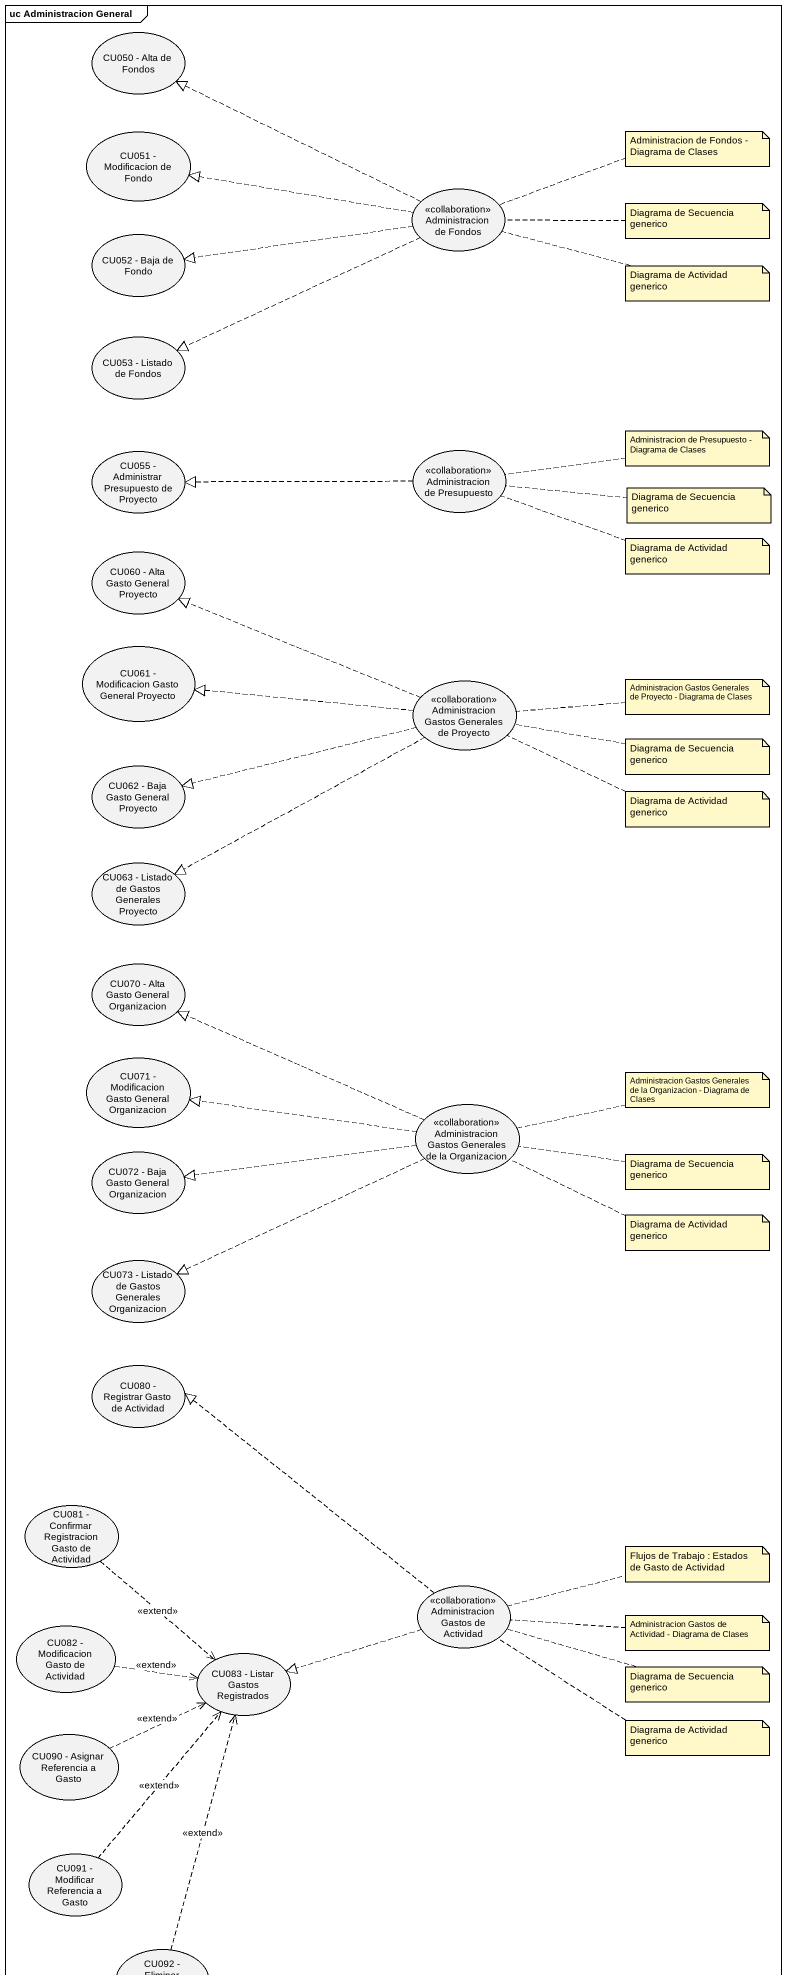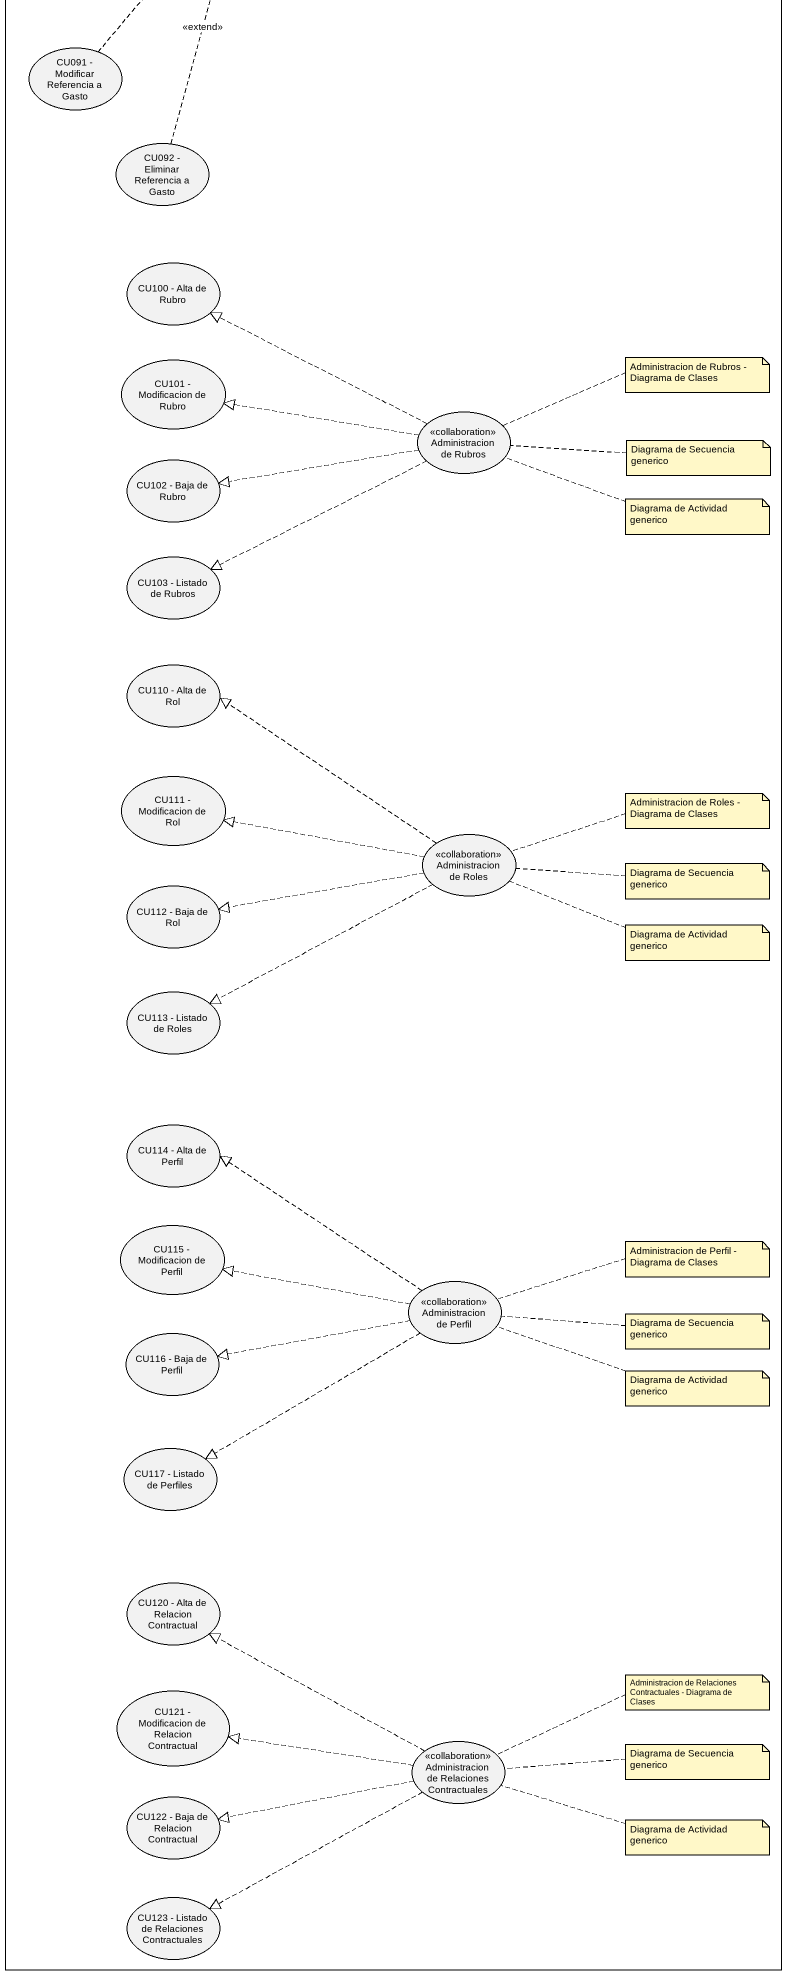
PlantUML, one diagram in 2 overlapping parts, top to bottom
@startuml
mainframe uc Administracion General
usecase "CU050 - Alta de Fondos" as CU050_Alta_de_Fondos
usecase "CU051 - Modificacion de Fondo" as CU051_Modificacion_de_Fondo
usecase "Administracion de Fondos" as Administracion_de_Fondos <<collaboration>>
usecase "CU052 - Baja de Fondo" as CU052_Baja_de_Fondo
usecase "CU053 - Listado de Fondos" as CU053_Listado_de_Fondos
usecase "CU055 - Administrar Presupuesto de Proyecto" as CU055_Administrar
usecase "Administracion de Presupuesto" as Administracion_de <<collaboration>>
usecase "CU060 - Alta Gasto General Proyecto" as CU060_Alta_Gasto_General
usecase "CU061 - Modificacion Gasto General Proyecto" as CU061_Modificacion_Gasto
usecase "Administracion Gastos Generales de Proyecto" as Administracion_Gastos <<collaboration>>
usecase "CU062 - Baja Gasto General Proyecto" as CU062_Baja_Gasto_General
usecase "CU063 - Listado de Gastos Generales Proyecto" as CU063_Listado_de_Gastos
usecase "CU070 - Alta Gasto General Organizacion" as CU070_Alta_Gasto_General
usecase "CU071 - Modificacion Gasto General Organizacion" as CU071_Modificacion_Gasto
usecase "Administracion Gastos Generales de la Organizacion" as Administracion_Gastos_2 <<collaboration>>
usecase "CU072 - Baja Gasto General Organizacion" as CU072_Baja_Gasto_General
usecase "CU073 - Listado de Gastos Generales Organizacion" as CU073_Listado_de_Gastos
usecase "CU080 - Registrar Gasto de Actividad" as CU080_Registrar_Gasto_de
usecase "CU081 - Confirmar Registracion Gasto de Actividad" as CU081_Confirmar
usecase "Administracion Gastos de Actividad" as Administracion_Gastos_de <<collaboration>>
usecase "CU082 - Modificacion Gasto de Actividad" as CU082_Modificacion_Gasto_de
usecase "CU083 - Listar Gastos Registrados" as CU083_Listar_Gastos
usecase "CU090 - Asignar Referencia a Gasto" as CU090_Asignar_Referencia_a
usecase "CU091 - Modificar Referencia a Gasto" as CU091_Modificar_Referencia
usecase "CU092 - Eliminar Referencia a Gasto" as CU092_Eliminar_Referencia_a
usecase "CU100 - Alta de Rubro" as CU100_Alta_de_Rubro
usecase "CU101 - Modificacion de Rubro" as CU101_Modificacion_de_Rubro
usecase "Administracion de Rubros" as Administracion_de_Rubros <<collaboration>>
usecase "CU102 - Baja de Rubro" as CU102_Baja_de_Rubro
usecase "CU103 - Listado de Rubros" as CU103_Listado_de_Rubros
usecase "CU110 - Alta de Rol" as CU110_Alta_de_Rol
usecase "CU111 - Modificacion de Rol" as CU111_Modificacion_de_Rol
usecase "Administracion de Roles" as Administracion_de_Roles <<collaboration>>
usecase "CU112 - Baja de Rol" as CU112_Baja_de_Rol
usecase "CU113 - Listado de Roles" as CU113_Listado_de_Roles
usecase "CU114 - Alta de Perfil" as CU114_Alta_de_Perfil
usecase "CU115 - Modificacion de Perfil" as CU115_Modificacion_de_Perfil
usecase "Administracion de Perfil" as Administracion_de_Perfil <<collaboration>>
usecase "CU116 - Baja de Perfil" as CU116_Baja_de_Perfil
usecase "CU117 - Listado de Perfiles" as CU117_Listado_de_Perfiles
usecase "CU120 - Alta de Relacion Contractual" as CU120_Alta_de_Relacion
usecase "CU121 - Modificacion de Relacion Contractual" as CU121_Modificacion_de
usecase "Administracion de Relaciones Contractuales" as Administracion_de_2 <<collaboration>>
usecase "CU122 - Baja de Relacion Contractual" as CU122_Baja_de_Relacion
usecase "CU123 - Listado de Relaciones Contractuales" as CU123_Listado_de_Relaciones
Administracion_de_Fondos .left.|> CU050_Alta_de_Fondos
Administracion_de_Fondos .left.|> CU051_Modificacion_de_Fondo
Administracion_de_Fondos .left.|> CU052_Baja_de_Fondo
Administracion_de_Fondos .left.|> CU053_Listado_de_Fondos
Administracion_de .left.|> CU055_Administrar
Administracion_Gastos .left.|> CU060_Alta_Gasto_General
Administracion_Gastos .left.|> CU061_Modificacion_Gasto
Administracion_Gastos .left.|> CU062_Baja_Gasto_General
Administracion_Gastos .left.|> CU063_Listado_de_Gastos
Administracion_Gastos_2 .left.|> CU070_Alta_Gasto_General
Administracion_Gastos_2 .left.|> CU071_Modificacion_Gasto
Administracion_Gastos_2 .left.|> CU072_Baja_Gasto_General
Administracion_Gastos_2 .left.|> CU073_Listado_de_Gastos
CU081_Confirmar ..> CU083_Listar_Gastos : <<extend>>
Administracion_Gastos_de .up.|> CU080_Registrar_Gasto_de
Administracion_Gastos_de .left.|> CU083_Listar_Gastos
CU082_Modificacion_Gasto_de .right.> CU083_Listar_Gastos : <<extend>>
CU090_Asignar_Referencia_a .right.> CU083_Listar_Gastos : <<extend>>
CU091_Modificar_Referencia .up.> CU083_Listar_Gastos : <<extend>>
CU092_Eliminar_Referencia_a .up.> CU083_Listar_Gastos : <<extend>>
Administracion_de_Rubros .left.|> CU100_Alta_de_Rubro
Administracion_de_Rubros .left.|> CU101_Modificacion_de_Rubro
Administracion_de_Rubros .left.|> CU102_Baja_de_Rubro
Administracion_de_Rubros .left.|> CU103_Listado_de_Rubros
Administracion_de_Roles .left.|> CU110_Alta_de_Rol
Administracion_de_Roles .left.|> CU111_Modificacion_de_Rol
Administracion_de_Roles .left.|> CU112_Baja_de_Rol
Administracion_de_Roles .left.|> CU113_Listado_de_Roles
Administracion_de_Perfil .left.|> CU114_Alta_de_Perfil
Administracion_de_Perfil .left.|> CU115_Modificacion_de_Perfil
Administracion_de_Perfil .left.|> CU116_Baja_de_Perfil
Administracion_de_Perfil .left.|> CU117_Listado_de_Perfiles
Administracion_de_2 .left.|> CU120_Alta_de_Relacion
Administracion_de_2 .left.|> CU121_Modificacion_de
Administracion_de_2 .left.|> CU122_Baja_de_Relacion
Administracion_de_2 .left.|> CU123_Listado_de_Relaciones
note right of Administracion_de_Fondos : Administracion de Fondos - Diagrama de Clases
note right of Administracion_de_Fondos : Diagrama de Secuencia generico
note right of Administracion_de_Fondos : Diagrama de Actividad generico
note right of Administracion_de : Administracion de Presupuesto - Diagrama de Clases
note right of Administracion_de : Diagrama de Secuencia generico
note right of Administracion_de : Diagrama de Actividad generico
note right of Administracion_Gastos : Administracion Gastos Generales de Proyecto - Diagrama de Clases
note right of Administracion_Gastos : Diagrama de Secuencia generico
note right of Administracion_Gastos : Diagrama de Actividad generico
note right of Administracion_Gastos_2 : Administracion Gastos Generales de la Organizacion - Diagrama de Clases
note right of Administracion_Gastos_2 : Diagrama de Secuencia generico
note right of Administracion_Gastos_2 : Diagrama de Actividad generico
note right of Administracion_Gastos_de : Flujos de Trabajo : Estados de Gasto de Actividad
note right of Administracion_Gastos_de : Administracion Gastos de Actividad - Diagrama de Clases
note right of Administracion_Gastos_de : Diagrama de Secuencia generico
note right of Administracion_Gastos_de : Diagrama de Actividad generico
note right of Administracion_de_Rubros : Administracion de Rubros - Diagrama de Clases
note right of Administracion_de_Rubros : Diagrama de Secuencia generico
note right of Administracion_de_Rubros : Diagrama de Actividad generico
note right of Administracion_de_Roles : Administracion de Roles - Diagrama de Clases
note right of Administracion_de_Roles : Diagrama de Secuencia generico
note right of Administracion_de_Roles : Diagrama de Actividad generico
note right of Administracion_de_Perfil : Administracion de Perfil - Diagrama de Clases
note right of Administracion_de_Perfil : Diagrama de Secuencia generico
note right of Administracion_de_Perfil : Diagrama de Actividad generico
note right of Administracion_de_2 : Administracion de Relaciones Contractuales - Diagrama de Clases
note right of Administracion_de_2 : Diagrama de Secuencia generico
note right of Administracion_de_2 : Diagrama de Actividad generico
@enduml
